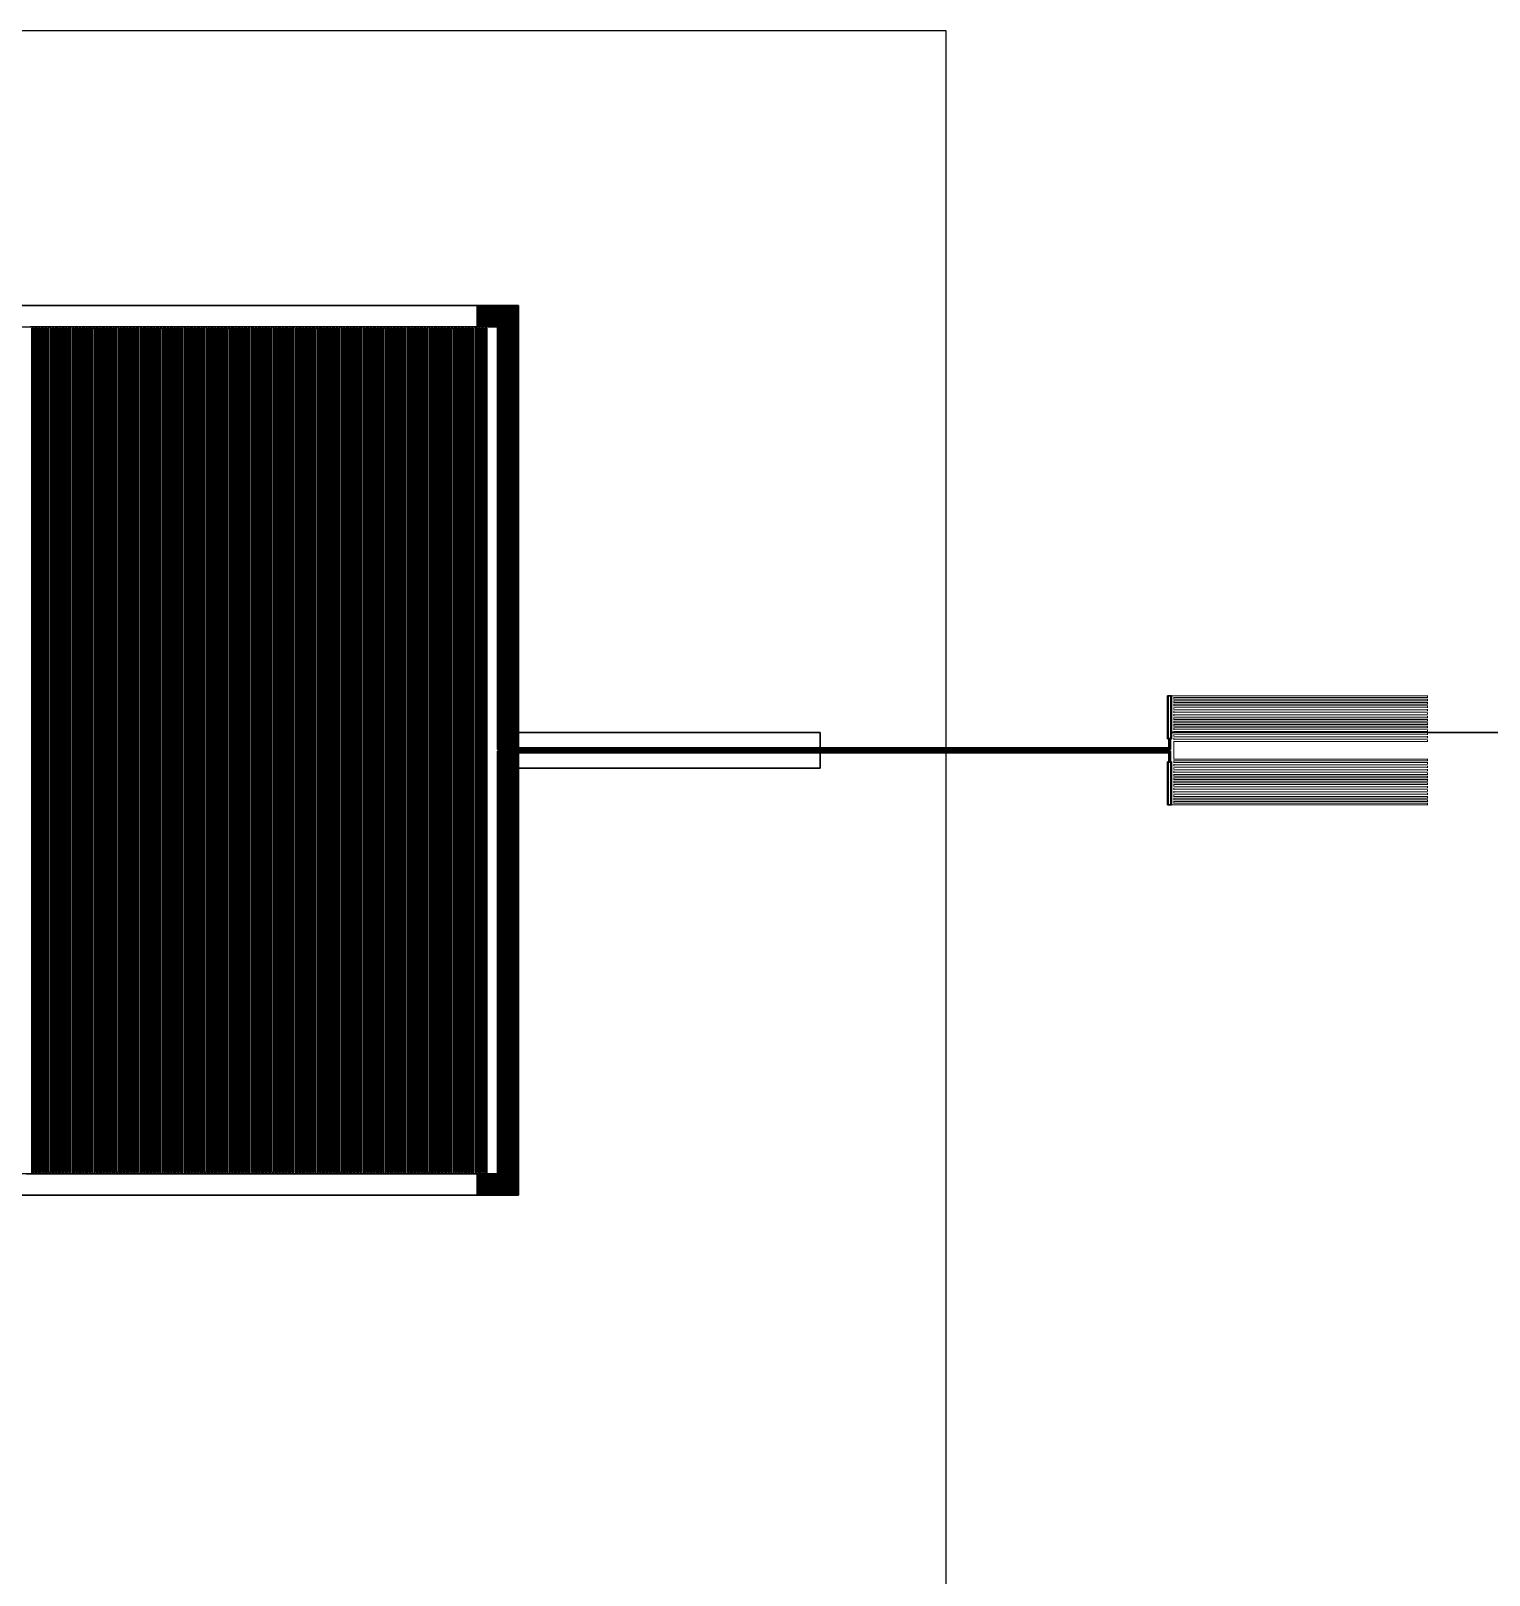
# Model space of a CAD drawing. Extents: x -11215 to 11250, y -11250 to 11250.
# Drawn here: x 3420 to 5144, y 7025 to 8850 of the extents above; entities that cross this region are included whole.
import ezdxf

# ---------------------------------------------------------------- set-up
doc = ezdxf.new("R2010")
doc.units = 0
doc.layers.get('0').update_dxf_attribs({"linetype": 'CONTINUOUS'})
doc.layers.add('CIF_ALUMINUM', color=7, linetype='CONTINUOUS')
doc.layers.add('CIF_NbWiring', color=7, linetype='CONTINUOUS')

# ---------------------------------------------------------------- blocks, each defined once
blk = doc.blocks.new('MS-Caps')
at = {"layer": 'CIF_NbWiring'}
for points in [[(292, 8450.25), (298, 8450.25), (298, 7450.25), (300, 7450.25), (300, 8450.25), (306, 8450.25), (306, 7450.25), (308, 7450.25), (308, 8450.25), (314, 8450.25), (314, 7450.25), (316, 7450.25), (316, 8450.25), (322, 8450.25), (322, 7450.25), (324, 7450.25), (324, 8450.25), (330, 8450.25), (330, 7450.25), (332, 7450.25), (332, 8450.25), (338, 8450.25), (338, 7450.25), (340, 7450.25), (340, 8450.25), (346, 8450.25), (346, 7450.25), (348, 7450.25), (348, 8450.25), (354, 8450.25), (354, 7450.25), (356, 7450.25), (356, 8450.25), (362, 8450.25), (362, 7450.25), (364, 7450.25), (364, 8450.25), (370, 8450.25), (370, 7450.25), (372, 7450.25), (372, 8450.25), (378, 8450.25), (378, 7450.25), (380, 7450.25), (380, 8450.25), (386, 8450.25), (386, 7450.25), (388, 7450.25), (388, 8450.25), (394, 8450.25), (394, 7450.25), (396, 7450.25), (396, 8450.25), (402, 8450.25), (402, 7450.25), (404, 7450.25), (404, 8450.25), (410, 8450.25), (410, 7450.25), (412, 7450.25), (412, 8450.25), (418, 8450.25), (418, 7450.25), (420, 7450.25), (420, 8450.25), (426, 8450.25), (426, 7450.25), (428, 7450.25), (428, 8450.25), (434, 8450.25), (434, 7450.25), (436, 7450.25), (436, 8450.25), (442, 8450.25), (442, 7450.25), (444, 7450.25), (444, 8450.25), (450, 8450.25), (450, 7450.25), (452, 7450.25), (452, 8450.25), (458, 8450.25), (458, 7450.25), (460, 7450.25), (460, 8450.25), (466, 8450.25), (466, 7450.25), (468, 7450.25), (468, 8450.25), (474, 8450.25), (474, 7450.25), (476, 7450.25), (476, 8450.25), (482, 8450.25), (482, 7450.25), (484, 7450.25), (484, 8450.25), (490, 8450.25), (490, 7450.25), (492, 7450.25), (492, 8450.25), (498, 8450.25), (498, 7450.25), (500, 7450.25), (500, 8450.25), (506, 8450.25), (506, 7450.25), (508, 7450.25), (508, 8450.25), (514, 8450.25), (514, 7450.25), (516, 7450.25), (516, 8450.25), (522, 8450.25), (522, 7450.25), (524, 7450.25), (524, 8450.25), (530, 8450.25), (530, 7450.25), (532, 7450.25), (532, 8450.25), (538, 8450.25), (538, 7450.25), (540, 7450.25), (540, 8450.25), (546, 8450.25), (546, 7450.25), (548, 7450.25), (548, 8450.25), (554, 8450.25), (554, 7450.25), (556, 7450.25), (556, 8450.25), (562, 8450.25), (562, 7450.25), (564, 7450.25), (564, 8450.25), (570, 8450.25), (570, 7450.25), (572, 7450.25), (572, 8450.25), (578, 8450.25), (578, 7450.25), (580, 7450.25), (580, 8450.25), (586, 8450.25), (586, 7450.25), (588, 7450.25), (588, 8450.25), (594, 8450.25), (594, 7450.25), (596, 7450.25), (596, 8450.25), (602, 8450.25), (602, 7450.25), (604, 7450.25), (604, 8450.25), (610, 8450.25), (610, 7450.25), (612, 7450.25), (612, 8450.25), (618, 8450.25), (618, 7450.25), (620, 7450.25), (620, 8450.25), (626, 8450.25), (626, 7450.25), (628, 7450.25), (628, 8450.25), (634, 8450.25), (634, 7450.25), (636, 7450.25), (636, 8450.25), (642, 8450.25), (642, 7450.25), (644, 7450.25), (644, 8450.25), (650, 8450.25), (650, 7450.25), (652, 7450.25), (652, 8450.25), (658, 8450.25), (658, 7450.25), (660, 7450.25), (660, 8450.25), (666, 8450.25), (666, 7450.25), (668, 7450.25), (668, 8450.25), (674, 8450.25), (674, 7450.25), (676, 7450.25), (676, 8450.25), (682, 8450.25), (682, 7450.25), (684, 7450.25), (684, 8450.25), (690, 8450.25), (690, 7450.25), (692, 7450.25), (692, 8450.25), (698, 8450.25), (698, 7450.25), (700, 7450.25), (700, 8450.25), (706, 8450.25), (706, 7450.25), (708, 7450.25), (708, 8450.25), (714, 8450.25), (714, 7450.25), (716, 7450.25), (716, 8450.25), (722, 8450.25), (722, 7450.25), (724, 7450.25), (724, 8450.25), (730, 8450.25), (730, 7450.25), (732, 7450.25), (732, 8450.25), (738, 8450.25), (738, 7450.25), (740, 7450.25), (740, 8450.25), (746, 8450.25), (746, 7450.25), (748, 7450.25), (748, 8450.25), (754, 8450.25), (754, 7450.25), (756, 7450.25), (756, 8450.25), (762, 8450.25), (762, 7450.25), (764, 7450.25), (764, 8450.25), (770, 8450.25), (770, 7450.25), (772, 7450.25), (772, 8450.25), (778, 8450.25), (778, 7450.25), (780, 7450.25), (780, 8450.25), (786, 8450.25), (786, 7450.25), (788, 7450.25), (788, 8450.25), (794, 8450.25), (794, 7450.25), (796, 7450.25), (796, 8450.25), (802, 8450.25), (802, 7450.25), (804, 7450.25), (804, 8450.25), (810, 8450.25), (810, 7450.25), (812, 7450.25), (812, 8450.25), (818, 8450.25), (818, 7450.25), (820, 7450.25), (820, 8450.25), (826, 8450.25), (826, 7450.25), (828, 7450.25), (828, 8450.25), (844.5, 8450.25), (844.5, 7950.5), (869.5, 7950.5), (869.5, 8475.25), (-88, 8475.25)], [(-1170, 7423.75), (869.5, 7423.75), (869.5, 7948.5), (844.5, 7948.5), (844.5, 7448.75), (832, 7448.75), (832, 8448.75), (830, 8448.75), (830, 7448.75), (824, 7448.75), (824, 8448.75), (822, 8448.75), (822, 7448.75), (816, 7448.75), (816, 8448.75), (814, 8448.75), (814, 7448.75), (808, 7448.75), (808, 8448.75), (806, 8448.75), (806, 7448.75), (800, 7448.75), (800, 8448.75), (798, 8448.75), (798, 7448.75), (792, 7448.75), (792, 8448.75), (790, 8448.75), (790, 7448.75), (784, 7448.75), (784, 8448.75), (782, 8448.75), (782, 7448.75), (776, 7448.75), (776, 8448.75), (774, 8448.75), (774, 7448.75), (768, 7448.75), (768, 8448.75), (766, 8448.75), (766, 7448.75), (760, 7448.75), (760, 8448.75), (758, 8448.75), (758, 7448.75), (752, 7448.75), (752, 8448.75), (750, 8448.75), (750, 7448.75), (744, 7448.75), (744, 8448.75), (742, 8448.75), (742, 7448.75), (736, 7448.75), (736, 8448.75), (734, 8448.75), (734, 7448.75), (728, 7448.75), (728, 8448.75), (726, 8448.75), (726, 7448.75), (720, 7448.75), (720, 8448.75), (718, 8448.75), (718, 7448.75), (712, 7448.75), (712, 8448.75), (710, 8448.75), (710, 7448.75), (704, 7448.75), (704, 8448.75), (702, 8448.75), (702, 7448.75), (696, 7448.75), (696, 8448.75), (694, 8448.75), (694, 7448.75), (688, 7448.75), (688, 8448.75), (686, 8448.75), (686, 7448.75), (680, 7448.75), (680, 8448.75), (678, 8448.75), (678, 7448.75), (672, 7448.75), (672, 8448.75), (670, 8448.75), (670, 7448.75), (664, 7448.75), (664, 8448.75), (662, 8448.75), (662, 7448.75), (656, 7448.75), (656, 8448.75), (654, 8448.75), (654, 7448.75), (648, 7448.75), (648, 8448.75), (646, 8448.75), (646, 7448.75), (640, 7448.75), (640, 8448.75), (638, 8448.75), (638, 7448.75), (632, 7448.75), (632, 8448.75), (630, 8448.75), (630, 7448.75), (624, 7448.75), (624, 8448.75), (622, 8448.75), (622, 7448.75), (616, 7448.75), (616, 8448.75), (614, 8448.75), (614, 7448.75), (608, 7448.75), (608, 8448.75), (606, 8448.75), (606, 7448.75), (600, 7448.75), (600, 8448.75), (598, 8448.75), (598, 7448.75), (592, 7448.75), (592, 8448.75), (590, 8448.75), (590, 7448.75), (584, 7448.75), (584, 8448.75), (582, 8448.75), (582, 7448.75), (576, 7448.75), (576, 8448.75), (574, 8448.75), (574, 7448.75), (568, 7448.75), (568, 8448.75), (566, 8448.75), (566, 7448.75), (560, 7448.75), (560, 8448.75), (558, 8448.75), (558, 7448.75), (552, 7448.75), (552, 8448.75), (550, 8448.75), (550, 7448.75), (544, 7448.75), (544, 8448.75), (542, 8448.75), (542, 7448.75), (536, 7448.75), (536, 8448.75), (534, 8448.75), (534, 7448.75), (528, 7448.75), (528, 8448.75), (526, 8448.75), (526, 7448.75), (520, 7448.75), (520, 8448.75), (518, 8448.75), (518, 7448.75), (512, 7448.75), (512, 8448.75), (510, 8448.75), (510, 7448.75), (504, 7448.75), (504, 8448.75), (502, 8448.75), (502, 7448.75), (496, 7448.75), (496, 8448.75), (494, 8448.75), (494, 7448.75), (488, 7448.75), (488, 8448.75), (486, 8448.75), (486, 7448.75), (480, 7448.75), (480, 8448.75), (478, 8448.75), (478, 7448.75), (472, 7448.75), (472, 8448.75), (470, 8448.75), (470, 7448.75), (464, 7448.75), (464, 8448.75), (462, 8448.75), (462, 7448.75), (456, 7448.75), (456, 8448.75), (454, 8448.75), (454, 7448.75), (448, 7448.75), (448, 8448.75), (446, 8448.75), (446, 7448.75), (440, 7448.75), (440, 8448.75), (438, 8448.75), (438, 7448.75), (432, 7448.75), (432, 8448.75), (430, 8448.75), (430, 7448.75), (424, 7448.75), (424, 8448.75), (422, 8448.75), (422, 7448.75), (416, 7448.75), (416, 8448.75), (414, 8448.75), (414, 7448.75), (408, 7448.75), (408, 8448.75), (406, 8448.75), (406, 7448.75), (400, 7448.75), (400, 8448.75), (398, 8448.75), (398, 7448.75), (392, 7448.75), (392, 8448.75), (390, 8448.75), (390, 7448.75), (384, 7448.75), (384, 8448.75), (382, 8448.75), (382, 7448.75), (376, 7448.75), (376, 8448.75), (374, 8448.75), (374, 7448.75), (368, 7448.75), (368, 8448.75), (366, 8448.75), (366, 7448.75), (360, 7448.75), (360, 8448.75), (358, 8448.75), (358, 7448.75), (352, 7448.75), (352, 8448.75), (350, 8448.75), (350, 7448.75), (344, 7448.75), (344, 8448.75), (342, 8448.75), (342, 7448.75), (336, 7448.75), (336, 8448.75), (334, 8448.75), (334, 7448.75), (328, 7448.75), (328, 8448.75), (326, 8448.75), (326, 7448.75), (320, 7448.75), (320, 8448.75), (318, 8448.75), (318, 7448.75), (312, 7448.75), (312, 8448.75), (310, 8448.75), (310, 7448.75), (304, 7448.75), (304, 8448.75), (302, 8448.75), (302, 7448.75), (296, 7448.75), (296, 8448.75), (294, 8448.75), (294, 7448.75), (288, 7448.75)]]:
    blk.add_lwpolyline(points, dxfattribs=at)
blk = doc.blocks.new('MS-Caps_r')
at = {"layer": 'CIF_NbWiring'}
for points in [[(1375, -8800), (1375, 8800), (-1170, 8800)], [(-88, 8475.25), (869.5, 8475.25), (869.5, 7950.5), (844.5, 7950.5), (844.5, 8450.25), (828, 8450.25), (828, 7450.25), (826, 7450.25), (826, 8450.25), (820, 8450.25), (820, 7450.25), (818, 7450.25), (818, 8450.25), (812, 8450.25), (812, 7450.25), (810, 7450.25), (810, 8450.25), (804, 8450.25), (804, 7450.25), (802, 7450.25), (802, 8450.25), (796, 8450.25), (796, 7450.25), (794, 7450.25), (794, 8450.25), (788, 8450.25), (788, 7450.25), (786, 7450.25), (786, 8450.25), (780, 8450.25), (780, 7450.25), (778, 7450.25), (778, 8450.25), (772, 8450.25), (772, 7450.25), (770, 7450.25), (770, 8450.25), (764, 8450.25), (764, 7450.25), (762, 7450.25), (762, 8450.25), (756, 8450.25), (756, 7450.25), (754, 7450.25), (754, 8450.25), (748, 8450.25), (748, 7450.25), (746, 7450.25), (746, 8450.25), (740, 8450.25), (740, 7450.25), (738, 7450.25), (738, 8450.25), (732, 8450.25), (732, 7450.25), (730, 7450.25), (730, 8450.25), (724, 8450.25), (724, 7450.25), (722, 7450.25), (722, 8450.25), (716, 8450.25), (716, 7450.25), (714, 7450.25), (714, 8450.25), (708, 8450.25), (708, 7450.25), (706, 7450.25), (706, 8450.25), (700, 8450.25), (700, 7450.25), (698, 7450.25), (698, 8450.25), (692, 8450.25), (692, 7450.25), (690, 7450.25), (690, 8450.25), (684, 8450.25), (684, 7450.25), (682, 7450.25), (682, 8450.25), (676, 8450.25), (676, 7450.25), (674, 7450.25), (674, 8450.25), (668, 8450.25), (668, 7450.25), (666, 7450.25), (666, 8450.25), (660, 8450.25), (660, 7450.25), (658, 7450.25), (658, 8450.25), (652, 8450.25), (652, 7450.25), (650, 7450.25), (650, 8450.25), (644, 8450.25), (644, 7450.25), (642, 7450.25), (642, 8450.25), (636, 8450.25), (636, 7450.25), (634, 7450.25), (634, 8450.25), (628, 8450.25), (628, 7450.25), (626, 7450.25), (626, 8450.25), (620, 8450.25), (620, 7450.25), (618, 7450.25), (618, 8450.25), (612, 8450.25), (612, 7450.25), (610, 7450.25), (610, 8450.25), (604, 8450.25), (604, 7450.25), (602, 7450.25), (602, 8450.25), (596, 8450.25), (596, 7450.25), (594, 7450.25), (594, 8450.25), (588, 8450.25), (588, 7450.25), (586, 7450.25), (586, 8450.25), (580, 8450.25), (580, 7450.25), (578, 7450.25), (578, 8450.25), (572, 8450.25), (572, 7450.25), (570, 7450.25), (570, 8450.25), (564, 8450.25), (564, 7450.25), (562, 7450.25), (562, 8450.25), (556, 8450.25), (556, 7450.25), (554, 7450.25), (554, 8450.25), (548, 8450.25), (548, 7450.25), (546, 7450.25), (546, 8450.25), (540, 8450.25), (540, 7450.25), (538, 7450.25), (538, 8450.25), (532, 8450.25), (532, 7450.25), (530, 7450.25), (530, 8450.25), (524, 8450.25), (524, 7450.25), (522, 7450.25), (522, 8450.25), (516, 8450.25), (516, 7450.25), (514, 7450.25), (514, 8450.25), (508, 8450.25), (508, 7450.25), (506, 7450.25), (506, 8450.25), (500, 8450.25), (500, 7450.25), (498, 7450.25), (498, 8450.25), (492, 8450.25), (492, 7450.25), (490, 7450.25), (490, 8450.25), (484, 8450.25), (484, 7450.25), (482, 7450.25), (482, 8450.25), (476, 8450.25), (476, 7450.25), (474, 7450.25), (474, 8450.25), (468, 8450.25), (468, 7450.25), (466, 7450.25), (466, 8450.25), (460, 8450.25), (460, 7450.25), (458, 7450.25), (458, 8450.25), (452, 8450.25), (452, 7450.25), (450, 7450.25), (450, 8450.25), (444, 8450.25), (444, 7450.25), (442, 7450.25), (442, 8450.25), (436, 8450.25), (436, 7450.25), (434, 7450.25), (434, 8450.25), (428, 8450.25), (428, 7450.25), (426, 7450.25), (426, 8450.25), (420, 8450.25), (420, 7450.25), (418, 7450.25), (418, 8450.25), (412, 8450.25), (412, 7450.25), (410, 7450.25), (410, 8450.25), (404, 8450.25), (404, 7450.25), (402, 7450.25), (402, 8450.25), (396, 8450.25), (396, 7450.25), (394, 7450.25), (394, 8450.25), (388, 8450.25), (388, 7450.25), (386, 7450.25), (386, 8450.25), (380, 8450.25), (380, 7450.25), (378, 7450.25), (378, 8450.25), (372, 8450.25), (372, 7450.25), (370, 7450.25), (370, 8450.25), (364, 8450.25), (364, 7450.25), (362, 7450.25), (362, 8450.25), (356, 8450.25), (356, 7450.25), (354, 7450.25), (354, 8450.25), (348, 8450.25), (348, 7450.25), (346, 7450.25), (346, 8450.25), (340, 8450.25), (340, 7450.25), (338, 7450.25), (338, 8450.25), (332, 8450.25), (332, 7450.25), (330, 7450.25), (330, 8450.25), (324, 8450.25), (324, 7450.25), (322, 7450.25), (322, 8450.25), (316, 8450.25), (316, 7450.25), (314, 7450.25), (314, 8450.25), (308, 8450.25), (308, 7450.25), (306, 7450.25), (306, 8450.25), (300, 8450.25), (300, 7450.25), (298, 7450.25), (298, 8450.25), (292, 8450.25)], [(288, 7448.75), (294, 7448.75), (294, 8448.75), (296, 8448.75), (296, 7448.75), (302, 7448.75), (302, 8448.75), (304, 8448.75), (304, 7448.75), (310, 7448.75), (310, 8448.75), (312, 8448.75), (312, 7448.75), (318, 7448.75), (318, 8448.75), (320, 8448.75), (320, 7448.75), (326, 7448.75), (326, 8448.75), (328, 8448.75), (328, 7448.75), (334, 7448.75), (334, 8448.75), (336, 8448.75), (336, 7448.75), (342, 7448.75), (342, 8448.75), (344, 8448.75), (344, 7448.75), (350, 7448.75), (350, 8448.75), (352, 8448.75), (352, 7448.75), (358, 7448.75), (358, 8448.75), (360, 8448.75), (360, 7448.75), (366, 7448.75), (366, 8448.75), (368, 8448.75), (368, 7448.75), (374, 7448.75), (374, 8448.75), (376, 8448.75), (376, 7448.75), (382, 7448.75), (382, 8448.75), (384, 8448.75), (384, 7448.75), (390, 7448.75), (390, 8448.75), (392, 8448.75), (392, 7448.75), (398, 7448.75), (398, 8448.75), (400, 8448.75), (400, 7448.75), (406, 7448.75), (406, 8448.75), (408, 8448.75), (408, 7448.75), (414, 7448.75), (414, 8448.75), (416, 8448.75), (416, 7448.75), (422, 7448.75), (422, 8448.75), (424, 8448.75), (424, 7448.75), (430, 7448.75), (430, 8448.75), (432, 8448.75), (432, 7448.75), (438, 7448.75), (438, 8448.75), (440, 8448.75), (440, 7448.75), (446, 7448.75), (446, 8448.75), (448, 8448.75), (448, 7448.75), (454, 7448.75), (454, 8448.75), (456, 8448.75), (456, 7448.75), (462, 7448.75), (462, 8448.75), (464, 8448.75), (464, 7448.75), (470, 7448.75), (470, 8448.75), (472, 8448.75), (472, 7448.75), (478, 7448.75), (478, 8448.75), (480, 8448.75), (480, 7448.75), (486, 7448.75), (486, 8448.75), (488, 8448.75), (488, 7448.75), (494, 7448.75), (494, 8448.75), (496, 8448.75), (496, 7448.75), (502, 7448.75), (502, 8448.75), (504, 8448.75), (504, 7448.75), (510, 7448.75), (510, 8448.75), (512, 8448.75), (512, 7448.75), (518, 7448.75), (518, 8448.75), (520, 8448.75), (520, 7448.75), (526, 7448.75), (526, 8448.75), (528, 8448.75), (528, 7448.75), (534, 7448.75), (534, 8448.75), (536, 8448.75), (536, 7448.75), (542, 7448.75), (542, 8448.75), (544, 8448.75), (544, 7448.75), (550, 7448.75), (550, 8448.75), (552, 8448.75), (552, 7448.75), (558, 7448.75), (558, 8448.75), (560, 8448.75), (560, 7448.75), (566, 7448.75), (566, 8448.75), (568, 8448.75), (568, 7448.75), (574, 7448.75), (574, 8448.75), (576, 8448.75), (576, 7448.75), (582, 7448.75), (582, 8448.75), (584, 8448.75), (584, 7448.75), (590, 7448.75), (590, 8448.75), (592, 8448.75), (592, 7448.75), (598, 7448.75), (598, 8448.75), (600, 8448.75), (600, 7448.75), (606, 7448.75), (606, 8448.75), (608, 8448.75), (608, 7448.75), (614, 7448.75), (614, 8448.75), (616, 8448.75), (616, 7448.75), (622, 7448.75), (622, 8448.75), (624, 8448.75), (624, 7448.75), (630, 7448.75), (630, 8448.75), (632, 8448.75), (632, 7448.75), (638, 7448.75), (638, 8448.75), (640, 8448.75), (640, 7448.75), (646, 7448.75), (646, 8448.75), (648, 8448.75), (648, 7448.75), (654, 7448.75), (654, 8448.75), (656, 8448.75), (656, 7448.75), (662, 7448.75), (662, 8448.75), (664, 8448.75), (664, 7448.75), (670, 7448.75), (670, 8448.75), (672, 8448.75), (672, 7448.75), (678, 7448.75), (678, 8448.75), (680, 8448.75), (680, 7448.75), (686, 7448.75), (686, 8448.75), (688, 8448.75), (688, 7448.75), (694, 7448.75), (694, 8448.75), (696, 8448.75), (696, 7448.75), (702, 7448.75), (702, 8448.75), (704, 8448.75), (704, 7448.75), (710, 7448.75), (710, 8448.75), (712, 8448.75), (712, 7448.75), (718, 7448.75), (718, 8448.75), (720, 8448.75), (720, 7448.75), (726, 7448.75), (726, 8448.75), (728, 8448.75), (728, 7448.75), (734, 7448.75), (734, 8448.75), (736, 8448.75), (736, 7448.75), (742, 7448.75), (742, 8448.75), (744, 8448.75), (744, 7448.75), (750, 7448.75), (750, 8448.75), (752, 8448.75), (752, 7448.75), (758, 7448.75), (758, 8448.75), (760, 8448.75), (760, 7448.75), (766, 7448.75), (766, 8448.75), (768, 8448.75), (768, 7448.75), (774, 7448.75), (774, 8448.75), (776, 8448.75), (776, 7448.75), (782, 7448.75), (782, 8448.75), (784, 8448.75), (784, 7448.75), (790, 7448.75), (790, 8448.75), (792, 8448.75), (792, 7448.75), (798, 7448.75), (798, 8448.75), (800, 8448.75), (800, 7448.75), (806, 7448.75), (806, 8448.75), (808, 8448.75), (808, 7448.75), (814, 7448.75), (814, 8448.75), (816, 8448.75), (816, 7448.75), (822, 7448.75), (822, 8448.75), (824, 8448.75), (824, 7448.75), (830, 7448.75), (830, 8448.75), (832, 8448.75), (832, 7448.75), (844.5, 7448.75), (844.5, 7948.5), (869.5, 7948.5), (869.5, 7423.75), (-1170, 7423.75)]]:
    blk.add_lwpolyline(points, dxfattribs=at)
blk = doc.blocks.new('MS-Feeds_r')
at = {"layer": 'CIF_NbWiring'}
blk.add_lwpolyline([(681, 8021), (-481.5, 8021), (-481.5, 8013.5), (-483, 8013.5), (-483, 8001), (-1267, 8001), (-1267, 7999), (-483, 7999), (-483, 7986.5), (-481.5, 7986.5), (-481.5, 7935.5), (-486.5, 7935.5), (-486.5, 7986.5), (-485, 7986.5), (-485, 7997), (-897, 7997), (-897, 7979), (-1267, 7979), (-1267, 8021), (-897, 8021), (-897, 8003), (-485, 8003), (-485, 8013.5), (-486.5, 8013.5), (-486.5, 8064.5), (-481.5, 8064.5), (-481.5, 8021), (4750, 8021)], dxfattribs=at)
blk = doc.blocks.new('MS-Feeds')
at = {"layer": 'CIF_NbWiring'}
for points in [[(-1267, 8001), (-483, 8001), (-483, 8013.5), (-481.5, 8013.5), (-481.5, 8064.5), (-486.5, 8064.5), (-486.5, 8013.5), (-485, 8013.5), (-485, 8003), (-1267, 8003)], [(-1267, 8001), (-897, 8001), (-897, 8021), (-1267, 8021)], [(-1267, 7997), (-485, 7997), (-485, 7986.5), (-486.5, 7986.5), (-486.5, 7935.5), (-481.5, 7935.5), (-481.5, 7986.5), (-483, 7986.5), (-483, 7999), (-1267, 7999)], [(-1267, 7979), (-897, 7979), (-897, 7999), (-1267, 7999)]]:
    blk.add_lwpolyline(points, close=True, dxfattribs=at)

msp = doc.modelspace()

# ---------------------------------------------------------------- linework, layer by layer
at = {"layer": 'CIF_ALUMINUM', "const_width": 1}
for points in [[(4771.5, 8064.5), (4764.5, 8064.5)], [(4770.5, 8010.5), (5071, 8010.5), (5071, 8012.5), (4771, 8012.5), (4771, 8014.5), (5071, 8014.5), (5071, 8016.5), (4771, 8016.5), (4771, 8018.5), (5071, 8018.5), (5071, 8020.5), (4771, 8020.5), (4771, 8022.5), (5071, 8022.5), (5071, 8024.5), (4771, 8024.5), (4771, 8026.5), (5071, 8026.5), (5071, 8028.5), (4771, 8028.5), (4771, 8030.5), (5071, 8030.5), (5071, 8032.5), (4771, 8032.5), (4771, 8034.5), (5071, 8034.5), (5071, 8036.5), (4771, 8036.5), (4771, 8038.5), (5071, 8038.5), (5071, 8040.5), (4771, 8040.5), (4771, 8042.5), (5071, 8042.5), (5071, 8044.5), (4771, 8044.5), (4771, 8046.5), (5071, 8046.5), (5071, 8048.5), (4771, 8048.5), (4771, 8050.5), (5071, 8050.5), (5071, 8052.5), (4771, 8052.5), (4771, 8054.5), (5071, 8054.5), (5071, 8056.5), (4771, 8056.5), (4771, 8058.5), (5071, 8058.5), (5071, 8060.5), (4771, 8060.5), (4771, 8062.5), (5071, 8062.5), (5071, 8064.5), (4770.5, 8064.5)], [(4771, 8011), (4771, 7989)], [(4770.5, 7989.5), (5071, 7989.5), (5071, 7987.5), (4771, 7987.5), (4771, 7985.5), (5071, 7985.5), (5071, 7983.5), (4771, 7983.5), (4771, 7981.5), (5071, 7981.5), (5071, 7979.5), (4771, 7979.5), (4771, 7977.5), (5071, 7977.5), (5071, 7975.5), (4771, 7975.5), (4771, 7973.5), (5071, 7973.5), (5071, 7971.5), (4771, 7971.5), (4771, 7969.5), (5071, 7969.5), (5071, 7967.5), (4771, 7967.5), (4771, 7965.5), (5071, 7965.5), (5071, 7963.5), (4771, 7963.5), (4771, 7961.5), (5071, 7961.5), (5071, 7959.5), (4771, 7959.5), (4771, 7957.5), (5071, 7957.5), (5071, 7955.5), (4771, 7955.5), (4771, 7953.5), (5071, 7953.5), (5071, 7951.5), (4771, 7951.5), (4771, 7949.5), (5071, 7949.5), (5071, 7947.5), (4771, 7947.5), (4771, 7945.5), (5071, 7945.5), (5071, 7943.5), (4771, 7943.5), (4771, 7941.5), (5071, 7941.5), (5071, 7939.5), (4771, 7939.5), (4771, 7937.5), (5071, 7937.5), (5071, 7935.5), (4770.5, 7935.5)], [(4771.5, 7935.5), (4764.5, 7935.5)]]:
    msp.add_lwpolyline(points, dxfattribs=at)
at = {"layer": 'CIF_ALUMINUM'}
for points in [[(4764.5, 8014.5), (4767.5, 8014.5), (4767.5, 8064.5), (4764.5, 8064.5)], [(4764.5, 7935.5), (4767.5, 7935.5), (4767.5, 7985.5), (4764.5, 7985.5)]]:
    msp.add_lwpolyline(points, close=True, dxfattribs=at)
at = {"layer": 'CIF_NbWiring'}
for points in [[(1957, 8500.75), (3959, 8500.75), (3959, 8525.75), (1957, 8525.75)], [(3421, 7499.25), (3423, 7499.25), (3423, 8499.25), (3421, 8499.25)], [(3425, 7500.75), (3427, 7500.75), (3427, 8500.75), (3425, 8500.75)], [(3429, 7499.25), (3431, 7499.25), (3431, 8499.25), (3429, 8499.25)], [(3433, 7500.75), (3435, 7500.75), (3435, 8500.75), (3433, 8500.75)], [(3437, 7499.25), (3439, 7499.25), (3439, 8499.25), (3437, 8499.25)], [(3441, 7500.75), (3443, 7500.75), (3443, 8500.75), (3441, 8500.75)], [(3445, 7499.25), (3447, 7499.25), (3447, 8499.25), (3445, 8499.25)], [(3449, 7500.75), (3451, 7500.75), (3451, 8500.75), (3449, 8500.75)], [(3453, 7499.25), (3455, 7499.25), (3455, 8499.25), (3453, 8499.25)], [(3457, 7500.75), (3459, 7500.75), (3459, 8500.75), (3457, 8500.75)], [(3461, 7499.25), (3463, 7499.25), (3463, 8499.25), (3461, 8499.25)], [(3465, 7500.75), (3467, 7500.75), (3467, 8500.75), (3465, 8500.75)], [(3469, 7499.25), (3471, 7499.25), (3471, 8499.25), (3469, 8499.25)], [(3473, 7500.75), (3475, 7500.75), (3475, 8500.75), (3473, 8500.75)], [(3477, 7499.25), (3479, 7499.25), (3479, 8499.25), (3477, 8499.25)], [(3481, 7500.75), (3483, 7500.75), (3483, 8500.75), (3481, 8500.75)], [(3485, 7499.25), (3487, 7499.25), (3487, 8499.25), (3485, 8499.25)], [(3489, 7500.75), (3491, 7500.75), (3491, 8500.75), (3489, 8500.75)], [(3493, 7499.25), (3495, 7499.25), (3495, 8499.25), (3493, 8499.25)], [(3497, 7500.75), (3499, 7500.75), (3499, 8500.75), (3497, 8500.75)], [(3501, 7499.25), (3503, 7499.25), (3503, 8499.25), (3501, 8499.25)], [(3505, 7500.75), (3507, 7500.75), (3507, 8500.75), (3505, 8500.75)], [(3509, 7499.25), (3511, 7499.25), (3511, 8499.25), (3509, 8499.25)], [(3513, 7500.75), (3515, 7500.75), (3515, 8500.75), (3513, 8500.75)], [(3517, 7499.25), (3519, 7499.25), (3519, 8499.25), (3517, 8499.25)], [(3521, 7500.75), (3523, 7500.75), (3523, 8500.75), (3521, 8500.75)], [(3525, 7499.25), (3527, 7499.25), (3527, 8499.25), (3525, 8499.25)], [(3529, 7500.75), (3531, 7500.75), (3531, 8500.75), (3529, 8500.75)], [(3533, 7499.25), (3535, 7499.25), (3535, 8499.25), (3533, 8499.25)], [(3537, 7500.75), (3539, 7500.75), (3539, 8500.75), (3537, 8500.75)], [(3541, 7499.25), (3543, 7499.25), (3543, 8499.25), (3541, 8499.25)], [(3545, 7500.75), (3547, 7500.75), (3547, 8500.75), (3545, 8500.75)], [(3549, 7499.25), (3551, 7499.25), (3551, 8499.25), (3549, 8499.25)], [(3553, 7500.75), (3555, 7500.75), (3555, 8500.75), (3553, 8500.75)], [(3557, 7499.25), (3559, 7499.25), (3559, 8499.25), (3557, 8499.25)], [(3561, 7500.75), (3563, 7500.75), (3563, 8500.75), (3561, 8500.75)], [(3565, 7499.25), (3567, 7499.25), (3567, 8499.25), (3565, 8499.25)], [(3569, 7500.75), (3571, 7500.75), (3571, 8500.75), (3569, 8500.75)], [(3573, 7499.25), (3575, 7499.25), (3575, 8499.25), (3573, 8499.25)], [(3577, 7500.75), (3579, 7500.75), (3579, 8500.75), (3577, 8500.75)], [(3581, 7499.25), (3583, 7499.25), (3583, 8499.25), (3581, 8499.25)], [(3585, 7500.75), (3587, 7500.75), (3587, 8500.75), (3585, 8500.75)], [(3589, 7499.25), (3591, 7499.25), (3591, 8499.25), (3589, 8499.25)], [(3593, 7500.75), (3595, 7500.75), (3595, 8500.75), (3593, 8500.75)], [(3597, 7499.25), (3599, 7499.25), (3599, 8499.25), (3597, 8499.25)], [(3601, 7500.75), (3603, 7500.75), (3603, 8500.75), (3601, 8500.75)], [(3605, 7499.25), (3607, 7499.25), (3607, 8499.25), (3605, 8499.25)], [(3609, 7500.75), (3611, 7500.75), (3611, 8500.75), (3609, 8500.75)], [(3613, 7499.25), (3615, 7499.25), (3615, 8499.25), (3613, 8499.25)], [(3617, 7500.75), (3619, 7500.75), (3619, 8500.75), (3617, 8500.75)], [(3621, 7499.25), (3623, 7499.25), (3623, 8499.25), (3621, 8499.25)], [(3625, 7500.75), (3627, 7500.75), (3627, 8500.75), (3625, 8500.75)], [(3629, 7499.25), (3631, 7499.25), (3631, 8499.25), (3629, 8499.25)], [(3633, 7500.75), (3635, 7500.75), (3635, 8500.75), (3633, 8500.75)], [(3637, 7499.25), (3639, 7499.25), (3639, 8499.25), (3637, 8499.25)], [(3641, 7500.75), (3643, 7500.75), (3643, 8500.75), (3641, 8500.75)], [(3645, 7499.25), (3647, 7499.25), (3647, 8499.25), (3645, 8499.25)], [(3649, 7500.75), (3651, 7500.75), (3651, 8500.75), (3649, 8500.75)], [(3653, 7499.25), (3655, 7499.25), (3655, 8499.25), (3653, 8499.25)], [(3657, 7500.75), (3659, 7500.75), (3659, 8500.75), (3657, 8500.75)], [(3661, 7499.25), (3663, 7499.25), (3663, 8499.25), (3661, 8499.25)], [(3665, 7500.75), (3667, 7500.75), (3667, 8500.75), (3665, 8500.75)], [(3669, 7499.25), (3671, 7499.25), (3671, 8499.25), (3669, 8499.25)], [(3673, 7500.75), (3675, 7500.75), (3675, 8500.75), (3673, 8500.75)], [(3677, 7499.25), (3679, 7499.25), (3679, 8499.25), (3677, 8499.25)], [(3681, 7500.75), (3683, 7500.75), (3683, 8500.75), (3681, 8500.75)], [(3685, 7499.25), (3687, 7499.25), (3687, 8499.25), (3685, 8499.25)], [(3689, 7500.75), (3691, 7500.75), (3691, 8500.75), (3689, 8500.75)], [(3693, 7499.25), (3695, 7499.25), (3695, 8499.25), (3693, 8499.25)], [(3697, 7500.75), (3699, 7500.75), (3699, 8500.75), (3697, 8500.75)], [(3701, 7499.25), (3703, 7499.25), (3703, 8499.25), (3701, 8499.25)], [(3705, 7500.75), (3707, 7500.75), (3707, 8500.75), (3705, 8500.75)], [(3709, 7499.25), (3711, 7499.25), (3711, 8499.25), (3709, 8499.25)], [(3713, 7500.75), (3715, 7500.75), (3715, 8500.75), (3713, 8500.75)], [(3717, 7499.25), (3719, 7499.25), (3719, 8499.25), (3717, 8499.25)], [(3721, 7500.75), (3723, 7500.75), (3723, 8500.75), (3721, 8500.75)], [(3725, 7499.25), (3727, 7499.25), (3727, 8499.25), (3725, 8499.25)], [(3729, 7500.75), (3731, 7500.75), (3731, 8500.75), (3729, 8500.75)], [(3733, 7499.25), (3735, 7499.25), (3735, 8499.25), (3733, 8499.25)], [(3737, 7500.75), (3739, 7500.75), (3739, 8500.75), (3737, 8500.75)], [(3741, 7499.25), (3743, 7499.25), (3743, 8499.25), (3741, 8499.25)], [(3745, 7500.75), (3747, 7500.75), (3747, 8500.75), (3745, 8500.75)], [(3749, 7499.25), (3751, 7499.25), (3751, 8499.25), (3749, 8499.25)], [(3753, 7500.75), (3755, 7500.75), (3755, 8500.75), (3753, 8500.75)], [(3757, 7499.25), (3759, 7499.25), (3759, 8499.25), (3757, 8499.25)], [(3761, 7500.75), (3763, 7500.75), (3763, 8500.75), (3761, 8500.75)], [(3765, 7499.25), (3767, 7499.25), (3767, 8499.25), (3765, 8499.25)], [(3769, 7500.75), (3771, 7500.75), (3771, 8500.75), (3769, 8500.75)], [(3773, 7499.25), (3775, 7499.25), (3775, 8499.25), (3773, 8499.25)], [(3777, 7500.75), (3779, 7500.75), (3779, 8500.75), (3777, 8500.75)], [(3781, 7499.25), (3783, 7499.25), (3783, 8499.25), (3781, 8499.25)], [(3785, 7500.75), (3787, 7500.75), (3787, 8500.75), (3785, 8500.75)], [(3789, 7499.25), (3791, 7499.25), (3791, 8499.25), (3789, 8499.25)], [(3793, 7500.75), (3795, 7500.75), (3795, 8500.75), (3793, 8500.75)], [(3797, 7499.25), (3799, 7499.25), (3799, 8499.25), (3797, 8499.25)], [(3801, 7500.75), (3803, 7500.75), (3803, 8500.75), (3801, 8500.75)], [(3805, 7499.25), (3807, 7499.25), (3807, 8499.25), (3805, 8499.25)], [(3809, 7500.75), (3811, 7500.75), (3811, 8500.75), (3809, 8500.75)], [(3813, 7499.25), (3815, 7499.25), (3815, 8499.25), (3813, 8499.25)], [(3817, 7500.75), (3819, 7500.75), (3819, 8500.75), (3817, 8500.75)], [(3821, 7499.25), (3823, 7499.25), (3823, 8499.25), (3821, 8499.25)], [(3825, 7500.75), (3827, 7500.75), (3827, 8500.75), (3825, 8500.75)], [(3829, 7499.25), (3831, 7499.25), (3831, 8499.25), (3829, 8499.25)], [(3833, 7500.75), (3835, 7500.75), (3835, 8500.75), (3833, 8500.75)], [(3837, 7499.25), (3839, 7499.25), (3839, 8499.25), (3837, 8499.25)], [(3841, 7500.75), (3843, 7500.75), (3843, 8500.75), (3841, 8500.75)], [(3845, 7499.25), (3847, 7499.25), (3847, 8499.25), (3845, 8499.25)], [(3849, 7500.75), (3851, 7500.75), (3851, 8500.75), (3849, 8500.75)], [(3853, 7499.25), (3855, 7499.25), (3855, 8499.25), (3853, 8499.25)], [(3857, 7500.75), (3859, 7500.75), (3859, 8500.75), (3857, 8500.75)], [(3861, 7499.25), (3863, 7499.25), (3863, 8499.25), (3861, 8499.25)], [(3865, 7500.75), (3867, 7500.75), (3867, 8500.75), (3865, 8500.75)], [(3869, 7499.25), (3871, 7499.25), (3871, 8499.25), (3869, 8499.25)], [(3873, 7500.75), (3875, 7500.75), (3875, 8500.75), (3873, 8500.75)], [(3877, 7499.25), (3879, 7499.25), (3879, 8499.25), (3877, 8499.25)], [(3881, 7500.75), (3883, 7500.75), (3883, 8500.75), (3881, 8500.75)], [(3885, 7499.25), (3887, 7499.25), (3887, 8499.25), (3885, 8499.25)], [(3889, 7500.75), (3891, 7500.75), (3891, 8500.75), (3889, 8500.75)], [(3893, 7499.25), (3895, 7499.25), (3895, 8499.25), (3893, 8499.25)], [(3897, 7500.75), (3899, 7500.75), (3899, 8500.75), (3897, 8500.75)], [(3901, 7499.25), (3903, 7499.25), (3903, 8499.25), (3901, 8499.25)], [(3905, 7500.75), (3907, 7500.75), (3907, 8500.75), (3905, 8500.75)], [(3909, 7499.25), (3911, 7499.25), (3911, 8499.25), (3909, 8499.25)], [(3913, 7500.75), (3915, 7500.75), (3915, 8500.75), (3913, 8500.75)], [(3917, 7499.25), (3919, 7499.25), (3919, 8499.25), (3917, 8499.25)], [(3921, 7500.75), (3923, 7500.75), (3923, 8500.75), (3921, 8500.75)], [(3925, 7499.25), (3927, 7499.25), (3927, 8499.25), (3925, 8499.25)], [(3929, 7500.75), (3931, 7500.75), (3931, 8500.75), (3929, 8500.75)], [(3933, 7499.25), (3935, 7499.25), (3935, 8499.25), (3933, 8499.25)], [(3937, 7500.75), (3939, 7500.75), (3939, 8500.75), (3937, 8500.75)], [(3941, 7499.25), (3943, 7499.25), (3943, 8499.25), (3941, 8499.25)], [(3945, 7500.75), (3947, 7500.75), (3947, 8500.75), (3945, 8500.75)], [(3949, 7499.25), (3951, 7499.25), (3951, 8499.25), (3949, 8499.25)], [(3953, 7500.75), (3955, 7500.75), (3955, 8500.75), (3953, 8500.75)], [(3957, 7499.25), (3959, 7499.25), (3959, 8499.25), (3957, 8499.25)], [(4763.5, 8013.5), (4768.5, 8013.5), (4768.5, 8064.5), (4763.5, 8064.5)], [(4763.5, 7935.5), (4768.5, 7935.5), (4768.5, 7986.5), (4763.5, 7986.5)], [(1957, 7474.25), (3959, 7474.25), (3959, 7499.25), (1957, 7499.25)]]:
    msp.add_lwpolyline(points, close=True, dxfattribs=at)
for points, const_width in [([(3946.5, 8513.25), (3984, 8513.25), (3984, 8001)], 25), ([(4766, 8014.5), (4766, 8002), (3983, 8002)], 2), ([(3946.5, 7486.75), (3984, 7486.75), (3984, 7999)], 25), ([(4766, 7985.5), (4766, 7998), (3983, 7998)], 2)]:
    msp.add_lwpolyline(points, dxfattribs=dict(at, const_width=const_width))

# ---------------------------------------------------------------- block references
for name, p in [('MS-Feeds_r', (5250, 0)), ('MS-Feeds', (5250, 0)), ('MS-Caps_r', (3127, 50.5)), ('MS-Caps', (3127, 50.5))]:
    msp.add_blockref(name, p)

doc.saveas('drawing.dxf')
